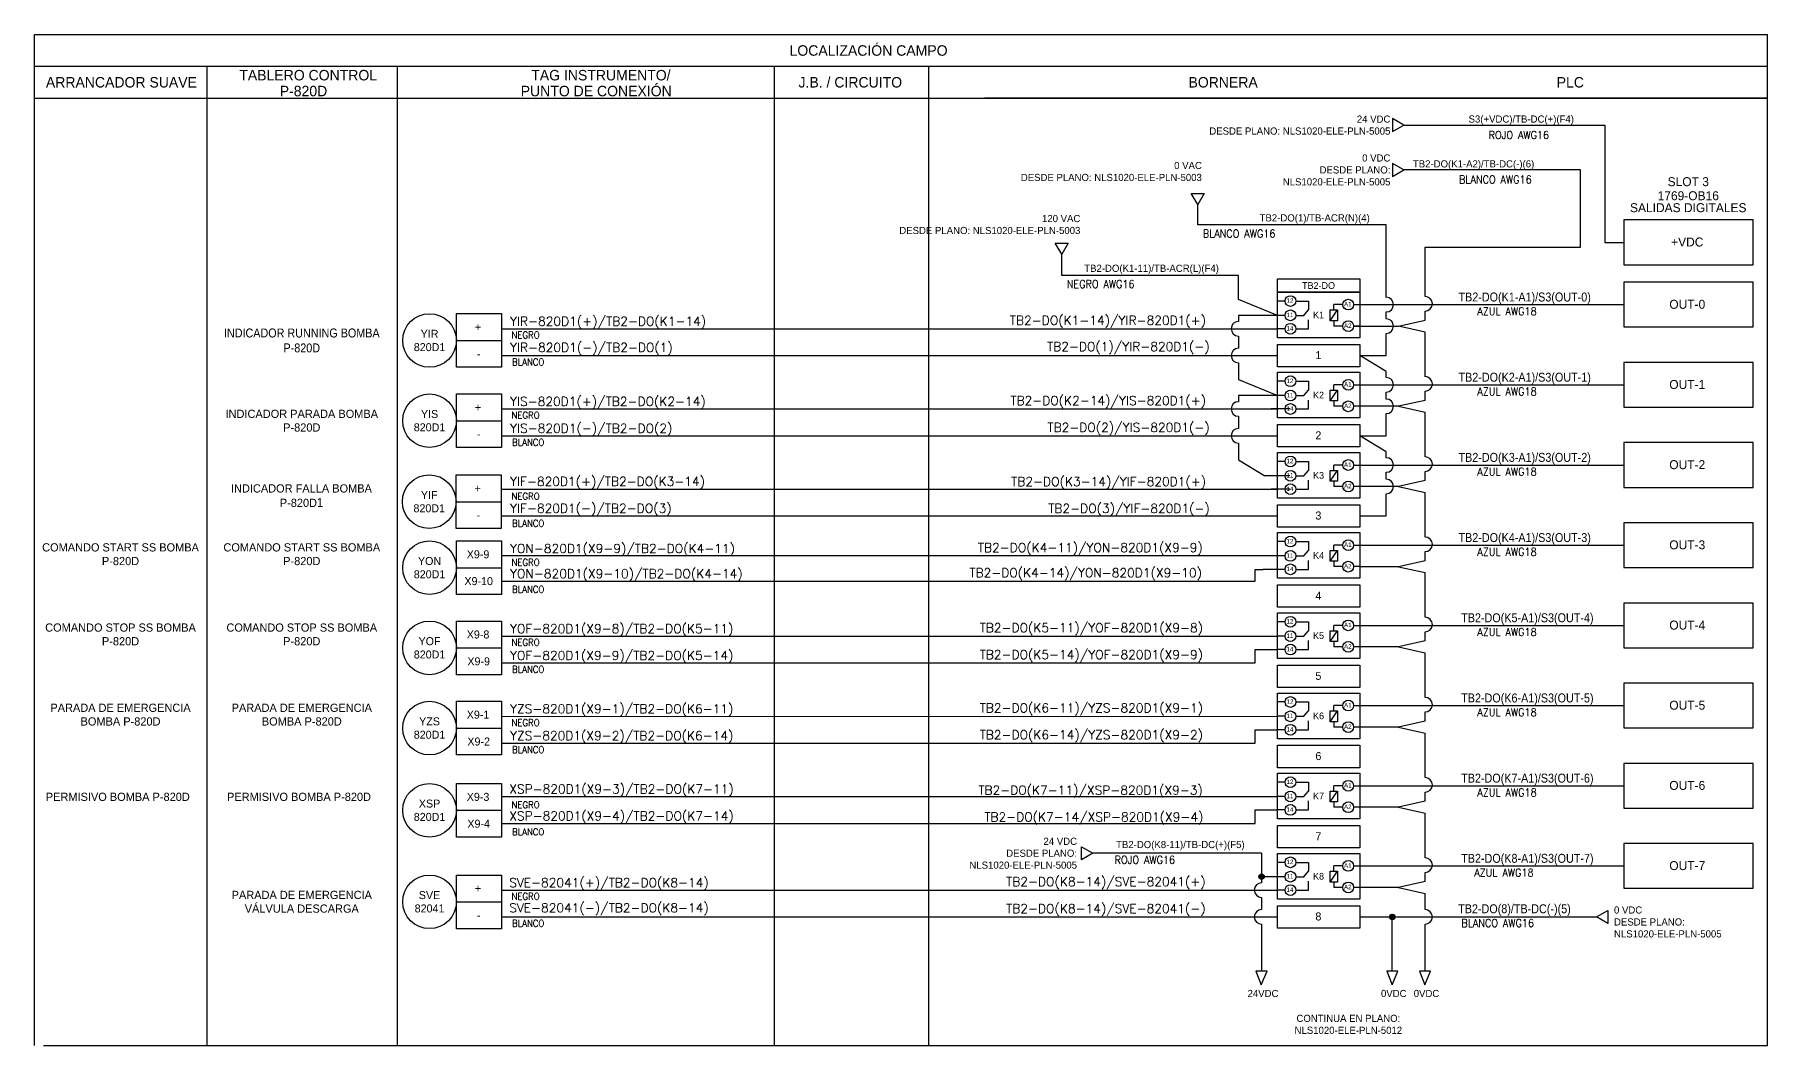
# Model space of a CAD drawing. Extents: x 4055 to 5088, y -104 to 153.
# Drawn here: x 4701.4 to 5088.3, y -103.9 to 122 of the extents above; entities that cross this region are included whole.
import ezdxf
from ezdxf.enums import TextEntityAlignment as Align

# ---------------------------------------------------------------- set-up
doc = ezdxf.new("R2010")
doc.units = 0
doc.header["$LTSCALE"] = 0.1
doc.header["$MEASUREMENT"] = 0
doc.layers.add('EL-componentes', color=7, linetype='Continuous', lineweight=20)
doc.layers.add('EL-titulos 3', color=7, linetype='Continuous', lineweight=20)
doc.styles.add('F1A', font='amir.shx')
doc.styles.add('ROMANS', font='romans.shx')

# ---------------------------------------------------------------- blocks, each defined once
blk = doc.blocks.new('RELÉ ELEC')
at = {"lineweight": 25}
for p, q in [((4978.89, 64.45), (4997.29, 64.45)), ((4983.01, 62.45), (4985.81, 62.45)), ((4985.81, 62.45), (4985.81, 60.45)), ((4983.01, 59.25), (4984.81, 59.25)), ((4984.81, 59.25), (4985.81, 60.45)), ((4985.81, 56.25), (4985.81, 58.25)), ((4990.72, 60.45), (4992.32, 60.45)), ((4990.72, 58.05), (4990.72, 60.45)), ((4990.72, 58.05), (4992.32, 60.45)), ((4992.32, 58.05), (4990.72, 58.05)), ((4991.52, 60.45), (4991.52, 61.65)), ((4993.52, 61.65), (4991.52, 61.65)), ((4991.52, 58.05), (4991.52, 56.85)), ((4992.32, 60.45), (4992.32, 58.05)), ((4983.01, 56.25), (4985.81, 56.25)), ((4993.52, 56.85), (4991.52, 56.85)), ((4997.29, 56.85), (4995.92, 56.85))]:
    blk.add_line(p, q, dxfattribs=at)
at = {"ltscale": 0.1}
for p, q in [((4980.61, 62.45), (4978.89, 62.45)), ((4980.61, 59.25), (4978.89, 59.25)), ((4995.92, 61.65), (4997.29, 61.65)), ((4980.61, 56.25), (4978.89, 56.25))]:
    blk.add_line(p, q, dxfattribs=at)
at = {"lineweight": 25}
blk.add_lwpolyline([(4997.29, 64.45), (4997.29, 54.25), (4978.89, 54.25), (4978.89, 64.45)], dxfattribs=at)
for centre in [(4981.81, 62.45), (4994.72, 61.65), (4981.81, 59.25), (4994.72, 56.85), (4981.81, 56.25)]:
    blk.add_circle(centre, 1.2, dxfattribs=at)
at = {"lineweight": 25, "style": 'F1A'}
for s, p in [('12', (4981.71, 62.55)), ('A1', (4994.62, 61.75)), ('11', (4981.71, 59.35)), ('14', (4981.71, 56.35)), ('A2', (4994.62, 56.95))]:
    blk.add_text(s, height=1, dxfattribs=at).set_placement(p, align=Align.MIDDLE_CENTER)

msp = doc.modelspace()

# ---------------------------------------------------------------- hatches: boundary and pattern name
at = {"ltscale": 0.1}
h = msp.add_hatch(color=256, dxfattribs=at)
h.dxf.hatch_style = 1
edge = h.paths.add_edge_path()
edge.add_arc((4975.36, -66.18), 0.61, 0, 360)
h = msp.add_hatch(color=256, dxfattribs=at)
h.dxf.hatch_style = 1
edge = h.paths.add_edge_path()
edge.add_arc((5004.56, -75.15), 0.61, 0, 360)

# ---------------------------------------------------------------- linework, layer by layer
at = {"lineweight": 25}
for p, q in [((4701.37, 121.98), (5088.31, 121.98)), ((4701.37, -103.86), (4701.37, 121.98)), ((5088.31, -103.86), (5088.31, 121.98)), ((5088.31, 114.88), (4701.37, 114.88)), ((4739.93, -103.86), (4739.93, 114.88)), ((4782.33, 114.88), (4782.33, -103.86)), ((4866.62, -103.86), (4866.62, 114.88)), ((4900.97, 114.88), (4900.97, -103.86)), ((4701.37, 107.79), (5088.31, 107.79)), ((5088.31, 107.79), (4913.48, 107.79)), ((5003.19, 63.27), (5003.19, 79.46)), ((4805.64, 59.63), (4805.64, 47.64)), ((4978.89, 59.25), (4970.2, 59.25)), ((4970.2, 59.25), (4970.2, 57.87)), ((4997.29, 61.65), (5056.25, 61.65)), ((5003.19, 58.47), (5003.19, 60.02)), ((4970.2, 54.62), (4970.2, 51.9)), ((5003.19, 50.27), (5003.19, 55.22)), ((4970.2, 48.64), (4970.2, 44.91)), ((5003.19, 46.69), (4997.29, 50.27)), ((4997.29, 50.27), (5003.19, 50.27)), ((5003.19, 45.36), (5003.19, 46.69)), ((4970.2, 44.91), (4978.89, 41.33)), ((4997.29, 43.73), (5056.25, 43.73)), ((4805.64, 41.71), (4805.64, 29.72)), ((4978.89, 41.33), (4970.2, 41.33)), ((4970.2, 41.33), (4970.2, 39.96)), ((5005.98, 38.93), (4997.29, 38.93)), ((5003.19, 40.56), (5003.19, 42.1)), ((5011.87, 40.26), (5005.98, 38.93)), ((5005.98, 38.93), (5011.87, 37.6)), ((5011.87, 40.26), (5011.87, 42.3)), ((4970.2, 36.7), (4970.2, 33.97)), ((4981.69, 38.33), (4977.49, 38.33)), ((5003.19, 32.35), (5003.19, 37.3)), ((5011.87, 27.64), (5011.87, 37.6)), ((5003.19, 28.77), (4997.29, 32.35)), ((4997.29, 32.35), (5003.19, 32.35)), ((4970.2, 30.71), (4970.2, 26.99)), ((5003.19, 27.44), (5003.19, 28.77)), ((4805.56, 23.61), (4805.56, 11.62)), ((4970.2, 26.99), (4976.09, 23.41)), ((4997.29, 25.81), (5056.25, 25.81)), ((5003.19, 22.64), (5003.19, 24.18)), ((5011.87, 22.35), (5011.87, 24.38)), ((4981.69, 20.41), (4977.49, 20.41)), ((5005.98, 21.01), (4997.29, 21.01)), ((5003.19, 14.44), (5003.19, 19.38)), ((5011.87, 22.35), (5005.98, 21.01)), ((5005.98, 21.01), (5011.87, 19.68)), ((5011.87, 9.72), (5011.87, 19.68)), ((4997.29, 14.44), (5003.19, 14.44)), ((4805.64, 8.86), (4805.64, -3.13)), ((4997.29, 7.89), (5056.25, 7.89)), ((5011.87, 4.43), (5005.98, 3.09)), ((5011.87, 4.43), (5011.87, 6.46)), ((4978.89, 2.49), (4975.73, 2.49)), ((5005.98, 3.09), (4997.29, 3.09)), ((5005.98, 3.09), (5011.87, 1.76)), ((5011.87, -8.2), (5011.87, 1.76)), ((4805.64, -9.06), (4805.64, -21.05)), ((4997.29, -10.02), (5056.25, -10.02)), ((5011.87, -13.49), (5011.87, -11.45)), ((5005.98, -14.82), (4997.29, -14.82)), ((5011.87, -13.49), (5005.98, -14.82)), ((5005.98, -14.82), (5011.87, -16.16)), ((5011.87, -26.12), (5011.87, -16.16)), ((4805.64, -26.97), (4805.64, -38.96)), ((4997.29, -27.94), (5056.25, -27.94)), ((5011.87, -31.41), (5011.87, -29.37)), ((5005.98, -32.74), (4997.29, -32.74)), ((5011.87, -31.41), (5005.98, -32.74)), ((5005.98, -32.74), (5011.87, -34.07)), ((5011.87, -44.04), (5011.87, -34.07)), ((4805.64, -45.34), (4805.64, -57.33)), ((4997.29, -45.86), (5056.25, -45.86)), ((5011.87, -49.32), (5005.98, -50.66)), ((5011.87, -49.32), (5011.87, -47.29)), ((5005.98, -50.66), (4997.29, -50.66)), ((5005.98, -50.66), (5011.87, -51.99)), ((5011.87, -61.95), (5011.87, -51.99)), ((4975.36, -60.94), (4975.36, -67.55)), ((4997.29, -63.78), (5056.25, -63.78)), ((5011.87, -67.24), (5011.87, -65.21)), ((4805.64, -65.8), (4805.64, -77.79)), ((4978.89, -66.18), (4975.36, -66.18)), ((5005.98, -68.58), (4997.29, -68.58)), ((5011.87, -67.24), (5005.98, -68.58)), ((5005.98, -68.58), (5011.87, -69.91)), ((4975.36, -70.8), (4975.36, -73.54)), ((5011.87, -73.53), (5011.87, -69.91)), ((4975.36, -76.79), (4975.36, -87.27)), ((4997.29, -75.15), (5050.16, -75.15)), ((5004.56, -87.27), (5004.56, -75.15)), ((5011.87, -87.27), (5011.87, -76.78)), ((4703.37, -103.86), (5088.31, -103.86))]:
    msp.add_line(p, q, dxfattribs=at)
at = {"lineweight": 25, "ltscale": 0.1}
for p, q in [((5046.55, 91.74), (5007.14, 91.74)), ((5046.55, 74.46), (5046.55, 91.74)), ((4961.12, 79.46), (4961.12, 83.99)), ((5003.19, 79.46), (4961.12, 79.46)), ((5011.87, 63.47), (5011.87, 74.46)), ((5011.87, 74.46), (5046.55, 74.46)), ((4930.74, 68.18), (4930.74, 72.9)), ((4970.2, 68.18), (4930.74, 68.18)), ((4970.2, 62.83), (4970.2, 68.17)), ((4978.89, 59.25), (4970.2, 62.83)), ((4970.2, 62.83), (4970.2, 62.83)), ((4970.2, 62.83), (4970.2, 62.83)), ((5005.98, 56.85), (5011.87, 58.18)), ((5011.87, 58.18), (5011.87, 60.22)), ((4995.92, 56.85), (5005.98, 56.85)), ((4981.69, 23.41), (4976.09, 23.41)), ((4978.89, 5.49), (4805.64, 5.49)), ((4975.36, -60.94), (4937.67, -60.94)), ((4805.64, -75.15), (4978.89, -75.15))]:
    msp.add_line(p, q, dxfattribs=at)
at = {"lineweight": 25}
for points in [[(5007.14, 101.76), (5052.05, 101.76), (5052.05, 75.56), (5056.25, 75.56)], [(4795.56, 59.63), (4805.64, 59.63)], [(4805.64, 47.64), (4795.56, 47.64), (4795.56, 59.63)], [(5011.87, 45.55), (5011.87, 55.51), (5005.98, 56.85)], [(4795.56, 53.63), (4805.64, 53.63)], [(4795.56, 41.71), (4805.64, 41.71)], [(4805.64, 29.72), (4795.56, 29.72), (4795.56, 41.71)], [(4795.56, 35.71), (4805.64, 35.71)], [(4795.48, 23.61), (4805.56, 23.61)], [(4805.56, 11.62), (4795.48, 11.62), (4795.48, 23.61)], [(4795.48, 17.62), (4805.56, 17.62)], [(4795.56, 8.86), (4805.64, 8.86)], [(4805.64, -3.13), (4795.56, -3.13), (4795.56, 8.86)], [(4795.56, 2.87), (4805.64, 2.87)], [(4795.56, -9.06), (4805.64, -9.06)], [(4805.64, -21.05), (4795.56, -21.05), (4795.56, -9.06)], [(4795.56, -15.05), (4805.64, -15.05)], [(4795.56, -26.97), (4805.64, -26.97)], [(4805.64, -38.96), (4795.56, -38.96), (4795.56, -26.97)], [(4795.56, -32.97), (4805.64, -32.97)], [(4805.64, -57.33), (4795.56, -57.33), (4795.56, -45.34)], [(4795.56, -45.34), (4805.64, -45.34)], [(4795.56, -51.34), (4805.64, -51.34)], [(4805.64, -77.79), (4795.56, -77.79), (4795.56, -65.8)], [(4795.56, -65.8), (4805.64, -65.8)], [(4795.56, -71.79), (4805.64, -71.79)]]:
    msp.add_lwpolyline(points, dxfattribs=at)
for points in [[(5085.12, 80.56), (5056.25, 80.56), (5056.25, 70.57), (5085.12, 70.57)], [(5085.12, 66.64), (5056.25, 66.64), (5056.25, 56.65), (5085.12, 56.65)], [(5085.12, 48.73), (5056.25, 48.73), (5056.25, 38.73), (5085.12, 38.73)], [(5085.12, 30.81), (5056.25, 30.81), (5056.25, 20.82), (5085.12, 20.82)], [(5085.12, 12.89), (5056.25, 12.89), (5056.25, 2.9), (5085.12, 2.9)], [(5085.12, -5.03), (5056.25, -5.03), (5056.25, -15.02), (5085.12, -15.02)], [(5085.12, -22.94), (5056.25, -22.94), (5056.25, -32.94), (5085.12, -32.94)], [(5085.12, -40.86), (5056.25, -40.86), (5056.25, -50.85), (5085.12, -50.85)], [(5085.12, -58.78), (5056.25, -58.78), (5056.25, -68.77), (5085.12, -68.77)], [(4975.3, -90.35), (4976.61, -87.27), (4974.11, -87.27)], [(5004.5, -90.35), (5005.81, -87.27), (5003.31, -87.27)], [(5011.81, -90.35), (5013.12, -87.27), (5010.63, -87.27)]]:
    msp.add_lwpolyline(points, close=True, dxfattribs=at)
at = {"lineweight": 25, "ltscale": 0.1}
for points in [[(4805.64, 56.27), (4978.89, 56.25)], [(4805.64, 50.27), (4978.89, 50.27)], [(4805.64, 38.35), (4978.89, 38.33)], [(4805.64, 32.36), (4978.89, 32.34)], [(4805.56, 20.43), (4978.89, 20.42)], [(4805.56, 14.44), (4978.89, 14.42)], [(4805.64, -0.13), (4973.94, -0.14), (4973.94, 2.49), (4975.73, 2.49)], [(4805.64, -12.41), (4978.89, -12.44)], [(4805.64, -18.42), (4973.94, -18.42), (4973.94, -15.43), (4978.89, -15.43)], [(4805.64, -30.33), (4978.89, -30.36)], [(4805.64, -36.34), (4973.94, -36.34), (4973.94, -33.35), (4978.89, -33.35)], [(4805.64, -48.27), (4978.89, -48.27)], [(4805.64, -54.26), (4973.94, -54.26), (4973.94, -51.26), (4978.89, -51.26)], [(4805.64, -69.15), (4978.89, -69.18)]]:
    msp.add_lwpolyline(points, dxfattribs=at)
at = {"ltscale": 0.1}
for points in [[(4978.89, 52.77), (4997.29, 52.77), (4997.29, 47.77), (4978.89, 47.77)], [(4978.89, 34.85), (4997.29, 34.85), (4997.29, 29.85), (4978.89, 29.85)], [(4978.89, 16.93), (4997.29, 16.93), (4997.29, 11.94), (4978.89, 11.94)], [(4978.89, -0.98), (4997.29, -0.98), (4997.29, -5.98), (4978.89, -5.98)], [(4978.89, -18.9), (4997.29, -18.9), (4997.29, -23.9), (4978.89, -23.9)], [(4978.89, -36.82), (4997.29, -36.82), (4997.29, -41.82), (4978.89, -41.82)], [(4978.89, -54.74), (4997.29, -54.74), (4997.29, -59.73), (4978.89, -59.73)], [(4978.89, -72.65), (4997.29, -72.65), (4997.29, -77.65), (4978.89, -77.65)]]:
    msp.add_lwpolyline(points, close=True, dxfattribs=at)
at = {"lineweight": 25}
for centre in [(4789.56, 53.63), (4789.56, 35.71), (4789.49, 17.62), (4789.56, 2.87), (4789.56, -15.05), (4789.56, -32.97), (4789.56, -51.34), (4789.56, -71.79)]:
    msp.add_circle(centre, 5.99, dxfattribs=at)
at = {"ltscale": 0.1}
for centre in [(4975.36, -66.18), (5004.56, -75.15)]:
    msp.add_circle(centre, 0.61, dxfattribs=at)
at = {"lineweight": 25}
for centre, start, end in [((5003.19, 61.65), 270, 90), ((5003.19, 56.85), 270, 90), ((4970.2, 56.25), 90, 270), ((4970.2, 50.27), 90, 270), ((5003.19, 43.73), 270, 90), ((5011.87, 43.93), 270, 90), ((4970.2, 38.33), 90, 270), ((5003.19, 38.93), 270, 90), ((4970.2, 32.34), 90, 270), ((5003.19, 25.81), 270, 90), ((5011.87, 26.01), 270, 90), ((5003.19, 21.01), 270, 90), ((5011.87, 8.09), 270, 90), ((5011.87, -9.83), 270, 90), ((5011.87, -27.74), 270, 90), ((5011.87, -45.66), 270, 90), ((5011.87, -63.58), 270, 90), ((4975.36, -69.18), 90, 270), ((4975.36, -75.16), 90, 270), ((5011.87, -75.15), 270, 90)]:
    msp.add_arc(centre, 1.63, start, end, dxfattribs=at)
at = {"lineweight": 25, "ltscale": 0.1}
msp.add_arc((5011.87, 61.84), 1.63, 270, 90, dxfattribs=at)
at = {"layer": 'EL-componentes', "lineweight": 25}
msp.add_lwpolyline([(4997.29, 67.4), (4997.29, 64.45), (4978.89, 64.45), (4978.89, 67.4)], close=True, dxfattribs=at)
at = {"layer": 'EL-titulos 3', "lineweight": 25}
for points in [[(5007.14, 101.76), (5004.63, 103.21), (5004.63, 100.31)], [(5007.14, 91.74), (5004.63, 93.19), (5004.63, 90.29)], [(4961.12, 83.99), (4959.67, 86.5), (4962.57, 86.5)], [(4930.74, 72.9), (4929.29, 75.41), (4932.19, 75.41)], [(4937.67, -60.94), (4935.16, -62.39), (4935.16, -59.49)], [(5050.16, -75.15), (5052.67, -73.7), (5052.67, -76.6)]]:
    msp.add_lwpolyline(points, close=True, dxfattribs=at)

# ---------------------------------------------------------------- block references
for p in [(0, 0), (0, -17.92), (0, -35.84), (0, -53.75), (0, -71.67), (0, -89.59), (0, -107.51), (0, -125.42)]:
    msp.add_blockref('RELÉ ELEC', p)

# ---------------------------------------------------------------- texts
at = {"lineweight": 25, "style": 'F1A'}
for s, height, p in [('LOCALIZACIÓN CAMPO', 2.34, (4887.6, 118.43)), ('ARRANCADOR SUAVE', 2.34, (4720.75, 111.33)), ('TABLERO CONTROL', 2.34, (4762.46, 112.92)), ('TAG INSTRUMENTO/', 2.34, (4827.83, 112.92)), ('J.B. / CIRCUITO', 2.34, (4883.52, 111.33)), ('BORNERA', 2.34, (4966.78, 111.33)), ('PLC', 2.34, (5044.31, 111.33)), ('P-820D', 2.34, (4761.41, 109.37)), ('PUNTO DE CONEXIÓN', 2.34, (4826.78, 109.37)), ('TB2-DO', 1.5, (4988.09, 65.92)), ('K1', 1.5, (4988.09, 59.35)), ('+', 1.79, (4800.39, 56.63)), ('-', 1.79, (4800.53, 50.63)), ('1', 1.79, (4988.05, 50.37)), ('+', 1.79, (4800.39, 38.71)), ('K2', 1.5, (4988.09, 41.43)), ('-', 1.79, (4800.53, 32.72)), ('2', 1.79, (4988.05, 32.45)), ('K3', 1.5, (4988.09, 23.51)), ('+', 1.79, (4800.32, 20.62)), ('-', 1.79, (4800.46, 14.62)), ('3', 1.79, (4988.05, 14.53)), ('X9-9', 1.787, (4800.39, 5.86)), ('K4', 1.5, (4988.09, 5.59)), ('X9-10', 1.787, (4800.53, -0.13)), ('4', 1.79, (4988.05, -3.39)), ('X9-8', 1.787, (4800.39, -12.05)), ('K5', 1.5, (4988.09, -12.32)), ('X9-9', 1.787, (4800.53, -18.05)), ('5', 1.79, (4988.05, -21.3)), ('X9-1', 1.787, (4800.39, -29.97)), ('K6', 1.5, (4988.09, -30.24)), ('X9-2', 1.787, (4800.53, -35.97)), ('6', 1.79, (4988.05, -39.22)), ('X9-3', 1.787, (4800.39, -48.34)), ('K7', 1.5, (4988.09, -48.16)), ('X9-4', 1.787, (4800.53, -54.34)), ('7', 1.79, (4988.05, -57.14)), ('K8', 1.5, (4988.09, -66.08)), ('+', 1.79, (4800.39, -68.8)), ('-', 1.79, (4800.53, -74.79)), ('8', 1.79, (4988.05, -75.06))]:
    msp.add_text(s, height=height, dxfattribs=at).set_placement(p, align=Align.MIDDLE_CENTER)
at = {"lineweight": 25, "style": 'ROMANS', "width": 0.9}
for s, p in [('ROJO AWG16', (5026.07, 98.68)), ('BLANCO AWG16', (5019.47, 88.73)), ('BLANCO AWG16', (4962.25, 76.65)), ('NEGRO AWG16', (4931.87, 65.36)), ('AZUL AWG18', (5023.55, 59.28)), ('AZUL AWG18', (5023.55, 41.36)), ('AZUL AWG18', (5023.55, 23.44)), ('AZUL AWG18', (5023.55, 5.53)), ('AZUL AWG18', (5023.55, -12.39)), ('AZUL AWG18', (5023.55, -30.31)), ('AZUL AWG18', (5023.55, -48.23)), ('ROJO AWG16', (4942.55, -63.29)), ('AZUL AWG18', (5022.87, -66.14)), ('BLANCO AWG16', (5020, -77.42))]:
    msp.add_text(s, height=1.75, dxfattribs=at).set_placement(p)
at = {"lineweight": 25, "ltscale": 0.1, "style": 'F1A'}
for s, p in [('SLOT 3', (5070.65, 89.12)), ('1769-OB16', (5070.65, 85.98)), ('SALIDAS DIGITALES', (5070.65, 83.31)), ('+VDC', (5070.43, 75.64)), ('OUT-0', (5070.43, 61.72)), ('OUT-1', (5070.43, 43.81)), ('OUT-2', (5070.43, 25.89)), ('OUT-3', (5070.43, 7.97)), ('OUT-4', (5070.43, -9.95)), ('OUT-5', (5070.43, -27.86)), ('OUT-6', (5070.43, -45.78)), ('OUT-7', (5070.43, -63.7))]:
    msp.add_text(s, height=2, dxfattribs=at).set_placement(p, align=Align.MIDDLE_CENTER)
at = {"lineweight": 25, "ltscale": 0.1, "style": 'F1A', "width": 0.9}
for s, p in [('TB2-DO(K1-A1)/S3(OUT-0)', (5034.12, 63.35)), ('TB2-DO(K2-A1)/S3(OUT-1)', (5034.12, 45.43)), ('TB2-DO(K3-A1)/S3(OUT-2)', (5034.12, 27.52)), ('TB2-DO(K4-A1)/S3(OUT-3)', (5034.12, 9.6)), ('TB2-DO(K5-A1)/S3(OUT-4)', (5034.72, -8.32)), ('TB2-DO(K6-A1)/S3(OUT-5)', (5034.72, -26.24)), ('TB2-DO(K7-A1)/S3(OUT-6)', (5034.72, -44.15)), ('TB2-DO(K8-A1)/S3(OUT-7)', (5034.72, -62.07)), ('TB2-DO(8)/TB-DC(-)(5)', (5031.84, -73.34))]:
    msp.add_text(s, height=2, dxfattribs=at).set_placement(p, align=Align.MIDDLE_CENTER)
at = {"lineweight": 25, "style": 'ROMANS'}
for s, p in [('YIR-820D1(+)/TB2-DO(K1-14)', (4807.54, 56.93)), ('TB2-DO(K1-14)/YIR-820D1(+)', (4919.16, 57.13)), ('YIR-820D1(-)/TB2-DO(1)', (4807.54, 51.08)), ('TB2-DO(1)/YIR-820D1(-)', (4927.45, 51.28)), ('YIS-820D1(+)/TB2-DO(K2-14)', (4807.54, 39.01)), ('TB2-DO(K2-14)/YIS-820D1(+)', (4919.26, 39.21)), ('YIS-820D1(-)/TB2-DO(2)', (4807.54, 33.01)), ('TB2-DO(2)/YIS-820D1(-)', (4927.54, 33.21)), ('YIF-820D1(+)/TB2-DO(K3-14)', (4807.54, 21.14)), ('TB2-DO(K3-14)/YIF-820D1(+)', (4919.45, 21.12)), ('YIF-820D1(-)/TB2-DO(3)', (4807.54, 15.14)), ('TB2-DO(3)/YIF-820D1(-)', (4927.73, 15.12)), ('YON-820D1(X9-9)/TB2-DO(K4-11)', (4807.54, 6.16)), ('TB2-DO(K4-11)/YON-820D1(X9-9)', (4912.02, 6.36)), ('YON-820D1(X9-10)/TB2-DO(K4-14)', (4807.54, 0.53)), ('TB2-DO(K4-14)/YON-820D1(X9-10)', (4910.11, 0.73)), ('YOF-820D1(X9-8)/TB2-DO(K5-11)', (4807.54, -11.76)), ('TB2-DO(K5-11)/YOF-820D1(X9-8)', (4912.4, -11.55)), ('YOF-820D1(X9-9)/TB2-DO(K5-14)', (4807.54, -17.75)), ('TB2-DO(K5-14)/YOF-820D1(X9-9)', (4912.4, -17.55)), ('YZS-820D1(X9-1)/TB2-DO(K6-11)', (4807.54, -29.67)), ('TB2-DO(K6-11)/YZS-820D1(X9-1)', (4912.4, -29.47)), ('YZS-820D1(X9-2)/TB2-DO(K6-14)', (4807.54, -35.67)), ('TB2-DO(K6-14)/YZS-820D1(X9-2)', (4912.4, -35.47)), ('XSP-820D1(X9-3)/TB2-DO(K7-11)', (4807.35, -47.59)), ('TB2-DO(K7-11)/XSP-820D1(X9-3)', (4912.11, -47.84)), ('XSP-820D1(X9-4)/TB2-DO(K7-14)', (4807.35, -53.59)), ('TB2-DO(K7-14/XSP-820D1(X9-4)', (4913.45, -53.83)), ('SVE-82041(+)/TB2-DO(K8-14)', (4807.35, -68.5)), ('TB2-DO(K8-14)/SVE-82041(+)', (4918.31, -68.29)), ('SVE-82041(-)/TB2-DO(K8-14)', (4807.35, -74.13)), ('TB2-DO(K8-14)/SVE-82041(-)', (4918.31, -74.29))]:
    msp.add_text(s, height=2, dxfattribs=at).set_placement(p)
at = {"lineweight": 25, "style": 'ROMANS', "width": 0.9}
for s, p in [('NEGRO', (4814.13, 54.08)), ('BLANCO', (4815.18, 48.04)), ('NEGRO', (4814.13, 36.17)), ('BLANCO', (4815.18, 30.13)), ('NEGRO', (4814.13, 18.07)), ('BLANCO', (4815.18, 12.03)), ('NEGRO', (4814.13, 3.32)), ('BLANCO', (4815.18, -2.72)), ('NEGRO', (4814.13, -14.6)), ('BLANCO', (4815.18, -20.64)), ('NEGRO', (4814.13, -32.52)), ('BLANCO', (4815.18, -38.56)), ('NEGRO', (4814.13, -50.89)), ('BLANCO', (4815.18, -56.93)), ('NEGRO', (4814.13, -71.34)), ('BLANCO', (4815.18, -77.38))]:
    msp.add_text(s, height=1.544, dxfattribs=at).set_placement(p, align=Align.RIGHT)
at = {"lineweight": 25, "ltscale": 0.1, "attachment_point": 5, "style": 'F1A'}
for s, insert, char_height, width in [('{\\W0.9;INDICADOR RUNNING BOMBA P-820D}', (4761.03, 53.63), 2, 37.0733), ('YIR^J820D1', (4789.56, 53.63), 1.787, 34.1222), ('{\\fAller|b0|i0|c0|p0;\\H0.91667x;INDICADOR PARADA BOMBA P-820D}', (4761.03, 35.71), 2, 37.0733), ('YIS^J820D1', (4789.56, 35.71), 1.787, 34.1222), ('{\\fAller|b0|i0|c0|p0;\\H0.91667x;INDICADOR FALLA BOMBA P-820D\\Famir|c0;\\H1.09091x;\\W0.9;\\C7;1}', (4760.95, 18.96), 2, 37.0733), ('YIF^J820D1', (4789.49, 17.62), 1.787, 34.1222), ('{\\fAller|b0|i0|c0|p0;\\H0.91667x;COMANDO START SS BOMBA P-820D}', (4720.55, 5.87), 2, 37.0733), ('{\\fAller|b0|i0|c0|p0;\\H0.91667x;COMANDO START SS BOMBA P-820D}', (4761.03, 5.87), 2, 37.0733), ('YON^J820D1', (4789.56, 2.87), 1.787, 34.1222), ('{\\fAller|b0|i0|c0|p0;\\H0.91667x;COMANDO STOP SS BOMBA P-820D}', (4720.55, -12.05), 2, 37.0733), ('{\\fAller|b0|i0|c0|p0;\\H0.91667x;COMANDO STOP SS BOMBA P-820D}', (4761.03, -12.05), 2, 37.0733), ('YOF^J820D1', (4789.56, -15.05), 1.787, 34.1222), ('{\\fAller|b0|i0|c0|p0;\\H0.91667x;PARADA DE EMERGENCIA BOMBA P-820D}', (4720.55, -29.97), 2, 37.0733), ('{\\fAller|b0|i0|c0|p0;\\H0.91667x;PARADA DE EMERGENCIA BOMBA P-820D}', (4761.03, -29.97), 2, 37.0733), ('YZS^J820D1', (4789.56, -32.97), 1.787, 34.1222), ('{\\fAller|b0|i0|c0|p0;\\H0.91667x;PERMISIVO BOMBA P-820D}', (4719.94, -48.34), 2, 37.0733), ('{\\fAller|b0|i0|c0|p0;\\H0.91667x;PERMISIVO BOMBA P-820D}', (4760.41, -48.34), 2, 37.0733), ('XSP\\P820D1', (4789.56, -51.34), 1.787, 34.1222), ('{\\fAller|b0|i0|c0|p0;\\H0.91667x;\\C256;PARADA DE EMERGENCIA \\PVÁLVULA DESCARGA}', (4761.03, -71.79), 2, 37.0733), ('SVE\\P82041', (4789.56, -71.79), 1.787, 34.1222)]:
    msp.add_mtext(s, dxfattribs=dict(at, insert=insert, char_height=char_height, width=width))
at = {"layer": 'EL-titulos 3', "lineweight": 25, "style": 'F1A'}
for s, p in [('S3(+VDC)/TB-DC(+)(F4)', (5033.36, 102.32)), ('TB2-DO(1)/TB-ACR(N)(4)', (4987.23, 80.23)), ('TB2-DO(K1-11)/TB-ACR(L)(F4)', (4950.8, 68.97)), ('TB2-DO(K8-11)/TB-DC(+)(F5)', (4957.23, -59.79))]:
    msp.add_text(s, height=1.6, dxfattribs=at).set_placement(p, align=Align.CENTER)
msp.add_text('TB2-DO(K1-A2)/TB-DC(-)(6)', height=1.6, dxfattribs=at).set_placement((5009.16, 92.3))
at = {"layer": 'EL-titulos 3', "lineweight": 25, "char_height": 1.6, "style": 'F1A'}
for s, insert, width, attachment_point in [('\\pxqr;24 VDC\\PDESDE PLANO: NLS1020-ELE-PLN-5005 ', (5004.13, 101.76), 45.8972, 6), ('0 VAC\\PDESDE PLANO: NLS1020-ELE-PLN-5003 ', (4962.03, 91.39), 45.8972, 6), ('\\pxqr;0 VDC\\PDESDE PLANO: \\PNLS1020-ELE-PLN-5005 ', (5004.13, 91.74), 55.7649, 6), ('120 VAC\\PDESDE PLANO: NLS1020-ELE-PLN-5003 ', (4934.9, 79.54), 45.8972, 6), ('\\pxqr;24 VDC\\PDESDE PLANO: \\PNLS1020-ELE-PLN-5005 ', (4934.15, -60.94), 34.4791, 6), ('\\pxql;0 VDC\\PDESDE PLANO: \\PNLS1020-ELE-PLN-5005 ', (5054.07, -72.82), 34.4791, 1), ('\\pxqc;24VDC', (4936.58, -91.47), 78.2137, 1), ('\\pxqc;0VDC', (4965.78, -91.47), 78.2137, 1), ('\\pxqc;0VDC', (4973.09, -91.47), 78.2137, 1), ('\\pxqc;CONTINUA EN PLANO:\\PNLS1020-ELE-PLN-5012', (4955.64, -97.03), 78.2137, 1)]:
    msp.add_mtext(s, dxfattribs=dict(at, insert=insert, width=width, attachment_point=attachment_point))

doc.saveas('drawing.dxf')
